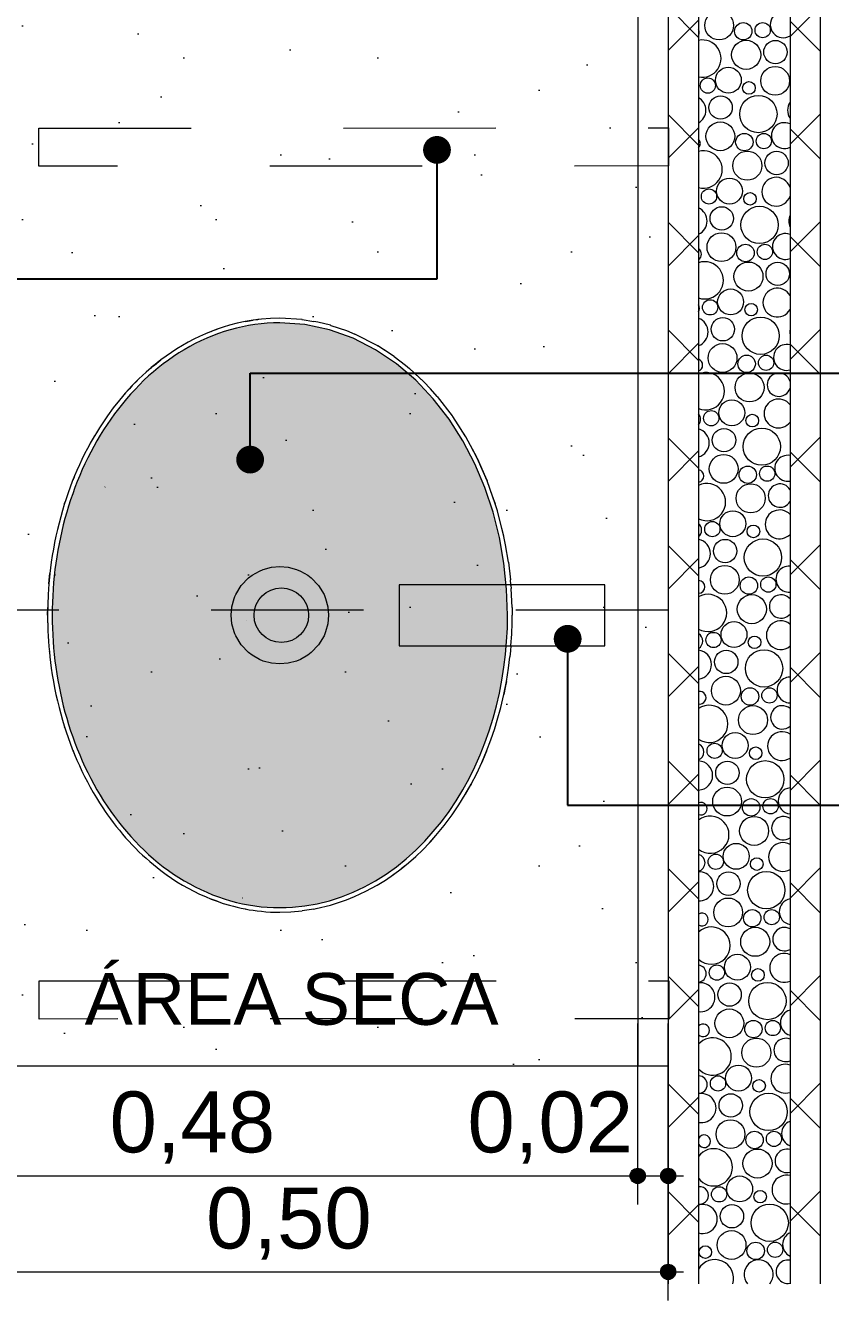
# Model space of a CAD drawing. Header units: metres. Extents: x -1.1 to 45.1, y -1 to 1.8.
# Drawn here: x 11.733 to 12.262, y -0.992 to -0.155 of the extents above; entities that cross this region are included whole.
import ezdxf

# ---------------------------------------------------------------- set-up
doc = ezdxf.new("R2010")
doc.units = ezdxf.units.M
doc.header["$MEASUREMENT"] = 0
doc.linetypes.add('Dashed', pattern=[0.028, 0.018, -0.01])
for name, color, linetype, lineweight, true_color in [('0_Caneta_No__12', 7, 'Continuous', 0, 0x030303), ('COTAS DETALHAMENTO.EXEC_Caneta_No__27', 7, 'Continuous', 0, 0xbd2d17), ('COTAS DETALHAMENTO.EXEC_Caneta_No__97', 7, 'Continuous', 13, 0x6b6b6b), ('EIXO HIDRÁULICO - Executivo.EXEC_Caneta_No__167', 7, 'Continuous', 0, 0x0035d5), ('LOUCAS-METAIS.ARQ_Caneta_No__13', 7, 'Continuous', 0, 0xaaaaaa), ('LOUCAS-METAIS.ARQ_Caneta_No__16', 7, 'Continuous', 0, 0xc9c9c9), ('LOUCAS-METAIS.ARQ_Caneta_No__19', 7, 'Continuous', 0, 0xe9e9e9), ('LOUCAS-METAIS.ARQ_Caneta_No__96', 7, 'Continuous', 0, 0xb6b6b6), ('PAREDE CONSTRUIR_Caneta_No__96', 7, 'Continuous', 0, 0xb6b6b6)]:
    doc.layers.add(name, color=color, linetype=linetype, lineweight=lineweight, true_color=true_color)
doc.layers.add('COTAS DETALHAMENTO.EXEC', color=7, linetype='Continuous')
doc.layers.add('PAREDE CONSTRUIR_Caneta_No__241', color=7, linetype='Continuous', lineweight=13)
doc.layers.add('PAREDE CONSTRUIR_Caneta_No__83', color=84, linetype='Continuous', lineweight=0)
doc.styles.add('GENERATED_STYLE_1', font='arial.ttf')
doc.dimstyles.new('GENERATED_STYLE__18', dxfattribs={"dimtxt": 0.04, "dimasz": 0.019, "dimexe": 0.18, "dimexo": 0.1, "dimgap": 0, "dimtad": 1, "dimtih": 1, "dimtoh": 1, "dimzin": 0, "dimdsep": 46, "dimtxsty": 'GENERATED_STYLE_1', "dimblk": 'ARROWHEAD_11', "dimblk1": 'ARROWHEAD_11', "dimblk2": 'ARROWHEAD_11', "dimcen": 0.09, "dimclrd": 256, "dimclre": 256, "dimclrt": 256, "dimadec": 0, "dimazin": 0, "dimtfac": 1, "dimtdec": 4, "dimtmove": 0, "dimatfit": 3, "dimfxl": 0, "dimtolj": 1, "dimtzin": 0, "dimarcsym": 0})
doc.dimstyles.new('GENERATED_STYLE__20', dxfattribs={"dimtxt": 0.18, "dimasz": 0.03648, "dimexe": 0.18, "dimexo": 0.0625, "dimgap": 0, "dimtad": 0, "dimtih": 1, "dimtoh": 1, "dimdec": 4, "dimzin": 0, "dimdsep": 46, "dimcen": 0.09, "dimadec": 0, "dimazin": 0, "dimtfac": 1, "dimtdec": 4, "dimtmove": 0, "dimatfit": 3, "dimldrblk": 'ARROWHEAD_11', "dimfxl": 0, "dimtolj": 1, "dimtzin": 0, "dimarcsym": 0})
pattern_1 = [(45, (11.921883, 0.09067), (-0.0353553, 0.0353553), []), (135, (11.921883, 0.09067), (0.0353553, 0.0353553), [])]
pattern_2 = [(45, (11.92188, 0.29067), (-0.0636396, 0.0636396), [0, -0.06, 0, -0.09]), (110, (12.12188, 0.29067), (0.0845723, 0.030782), [0, -0.044, 0, -0.076])]

# ---------------------------------------------------------------- blocks, each defined once
blk = doc.blocks.new('*X79', base_point=(11.92188, 0.09067))
at = {"layer": 'PAREDE CONSTRUIR_Caneta_No__96', "color": 253, "linetype": 'Continuous', "lineweight": 0, "true_color": 0xb6b6b6}
for centre, radius in [((12.18854, -0.15459), 0.00946), ((12.20434, -0.15841), 0.00572), ((12.21711, -0.1577), 0.00501), ((12.20627, -0.17388), 0.00954), ((12.22548, -0.17211), 0.00767), ((12.19458, -0.19055), 0.00851), ((12.22528, -0.19099), 0.00946), ((12.18111, -0.1941), 0.00501), ((12.20806, -0.19564), 0.00414), ((12.18948, -0.20851), 0.00767), ((12.2143, -0.21277), 0.01224), ((12.18928, -0.22738), 0.00946), ((12.20508, -0.23121), 0.00572), ((12.21785, -0.2305), 0.00501), ((12.20702, -0.24667), 0.00954), ((12.22622, -0.24491), 0.00767), ((12.19532, -0.26335), 0.00851), ((12.18185, -0.2669), 0.00501), ((12.2088, -0.26843), 0.00414), ((12.19022, -0.28131), 0.00767), ((12.21504, -0.28557), 0.01224), ((12.19002, -0.30018), 0.00946), ((12.20582, -0.304), 0.00572), ((12.21859, -0.3033), 0.00501), ((12.20776, -0.31947), 0.00954), ((12.22696, -0.31771), 0.00767), ((12.18259, -0.33969), 0.00501), ((12.19606, -0.33615), 0.00851), ((12.20954, -0.34123), 0.00414), ((12.19096, -0.35411), 0.00767), ((12.21579, -0.35836), 0.01224), ((12.19076, -0.37298), 0.00946), ((12.20657, -0.3768), 0.00572), ((12.21933, -0.37609), 0.00501), ((12.2085, -0.39227), 0.00954), ((12.19681, -0.40895), 0.00851), ((12.18333, -0.41249), 0.00501), ((12.21028, -0.41403), 0.00414), ((12.19171, -0.42691), 0.00767), ((12.21653, -0.43116), 0.01224), ((12.1915, -0.44578), 0.00946), ((12.20731, -0.4496), 0.00572), ((12.22007, -0.44889), 0.00501), ((12.20924, -0.46507), 0.00954), ((12.19755, -0.48175), 0.00851), ((12.18407, -0.48529), 0.00501), ((12.21102, -0.48683), 0.00414), ((12.19245, -0.49971), 0.00767), ((12.21727, -0.50396), 0.01224), ((12.19224, -0.51858), 0.00946), ((12.20805, -0.5224), 0.00572), ((12.22081, -0.52169), 0.00501), ((12.20998, -0.53787), 0.00954), ((12.19829, -0.55454), 0.00851), ((12.18481, -0.55809), 0.00501), ((12.21176, -0.55963), 0.00414), ((12.19319, -0.5725), 0.00767), ((12.21801, -0.57676), 0.01224), ((12.19298, -0.59138), 0.00946), ((12.20879, -0.5952), 0.00572), ((12.22156, -0.59449), 0.00501), ((12.21072, -0.61067), 0.00954), ((12.19903, -0.62734), 0.00851), ((12.18556, -0.63089), 0.00501), ((12.21251, -0.63243), 0.00414), ((12.19393, -0.6453), 0.00767), ((12.21875, -0.64956), 0.01224), ((12.19373, -0.66418), 0.00946), ((12.20953, -0.668), 0.00572), ((12.2223, -0.66729), 0.00501), ((12.21146, -0.68347), 0.00954), ((12.19977, -0.70014), 0.00851), ((12.1863, -0.70369), 0.00501), ((12.21325, -0.70523), 0.00414), ((12.19467, -0.7181), 0.00767), ((12.21949, -0.72236), 0.01224), ((12.19447, -0.73697), 0.00946), ((12.21027, -0.7408), 0.00572), ((12.22304, -0.74009), 0.00501), ((12.21221, -0.75626), 0.00954), ((12.20051, -0.77294), 0.00851), ((12.18704, -0.77649), 0.00501), ((12.21399, -0.77802), 0.00414), ((12.19541, -0.7909), 0.00767), ((12.22023, -0.79515), 0.01224), ((12.19521, -0.80977), 0.00946), ((12.21102, -0.81359), 0.00572), ((12.22378, -0.81288), 0.00501), ((12.21295, -0.82906), 0.00954), ((12.18778, -0.84928), 0.00501), ((12.20126, -0.84574), 0.00851), ((12.21473, -0.85082), 0.00414), ((12.19615, -0.8637), 0.00767), ((12.22098, -0.86795), 0.01224), ((12.19595, -0.88257), 0.00946), ((12.21176, -0.88639), 0.00572), ((12.22452, -0.88568), 0.00501), ((12.21369, -0.90186), 0.00954), ((12.202, -0.91854), 0.00851), ((12.18852, -0.92208), 0.00501), ((12.21547, -0.92362), 0.00414), ((12.1969, -0.9365), 0.00767), ((12.22172, -0.94075), 0.01224), ((12.19669, -0.95537), 0.00946), ((12.2125, -0.95919), 0.00572), ((12.22526, -0.95848), 0.00501), ((12.17947, -0.96002), 0.00414)]:
    blk.add_circle(centre, radius, dxfattribs=at)
for centre, radius, start, end in [((12.23058, -0.15415), 0.00851, 58.31975, 301.68025), ((12.17131, -0.15924), 0.00414, 334.62531, 25.37469), ((12.17756, -0.17637), 0.01224, 258.16944, 101.83056), ((12.17027, -0.21028), 0.00954, 300.04503, 59.95497), ((12.24302, -0.21028), 0.00954, 146.58896, 213.41104), ((12.23132, -0.22695), 0.00851, 64.02074, 295.97926), ((12.17206, -0.23204), 0.00414, 316.40296, 43.59704), ((12.1783, -0.24917), 0.01224, 254.59813, 105.40187), ((12.22602, -0.26378), 0.00946, 17.32463, 342.67537), ((12.17102, -0.28307), 0.00954, 295.02176, 64.97824), ((12.24376, -0.28307), 0.00954, 155.84753, 204.15247), ((12.23206, -0.29975), 0.00851, 69.45681, 290.54319), ((12.1728, -0.30483), 0.00414, 303.01717, 56.98283), ((12.17904, -0.32196), 0.01224, 250.96432, 109.03568), ((12.22676, -0.33658), 0.00946, 28.80524, 331.19476), ((12.16982, -0.3404), 0.00572, 336.07734, 23.92266), ((12.17176, -0.35587), 0.00954, 290.19671, 69.80329), ((12.2445, -0.35587), 0.00954, 171.96297, 188.03703), ((12.23281, -0.37255), 0.00851, 74.70548, 285.29452), ((12.17354, -0.37763), 0.00414, 291.44286, 68.55714), ((12.17979, -0.39476), 0.01224, 247.24905, 112.75095), ((12.22771, -0.39051), 0.00767, 16.74851, 343.25149), ((12.2275, -0.40938), 0.00946, 37.0707, 322.9293), ((12.17057, -0.4132), 0.00572, 321.6656, 38.3344), ((12.1725, -0.42867), 0.00954, 285.51712, 74.48288), ((12.23355, -0.44535), 0.00851, 79.8254, 280.1746), ((12.17428, -0.45043), 0.00414, 280.73436, 79.26564), ((12.18053, -0.46756), 0.01224, 243.42969, 116.57031), ((12.22845, -0.46331), 0.00767, 30.58063, 329.41937), ((12.22824, -0.48218), 0.00946, 43.98497, 316.01503), ((12.17131, -0.486), 0.00572, 310.89802, 49.10198), ((12.17324, -0.50147), 0.00954, 280.94159, 79.05841), ((12.23429, -0.51814), 0.00851, 84.86425, 275.13575), ((12.17502, -0.52323), 0.00414, 270.39756, 89.60244), ((12.18127, -0.54036), 0.01224, 239.47827, 120.52173), ((12.22919, -0.53611), 0.00767, 40.15975, 319.84025), ((12.22898, -0.55498), 0.00946, 50.12224, 309.87776), ((12.17205, -0.5588), 0.00572, 301.66994, 58.33006), ((12.17398, -0.57427), 0.00954, 276.43582, 83.56418), ((12.23503, -0.59094), 0.00851, 89.86344, 270.13656), ((12.17576, -0.59603), 0.00414, 260.07386, 99.92614), ((12.18201, -0.61316), 0.01224, 235.35887, 124.64113), ((12.22993, -0.6089), 0.00767, 48.1191, 311.8809), ((12.22973, -0.62778), 0.00946, 55.75162, 304.24838), ((12.17279, -0.6316), 0.00572, 293.28692, 66.71308), ((12.17472, -0.64707), 0.00954, 271.96976, 88.03024), ((12.23577, -0.66374), 0.00851, 94.8616, 265.1384), ((12.17651, -0.66883), 0.00414, 249.40894, 110.59106), ((12.18275, -0.68596), 0.01224, 231.02333, 128.97667), ((12.23067, -0.6817), 0.00767, 55.18562, 304.81438), ((12.23047, -0.70057), 0.00946, 61.0261, 298.9739), ((12.17353, -0.7044), 0.00572, 285.40536, 74.59464), ((12.17546, -0.71986), 0.00954, 267.51568, 92.48432), ((12.23651, -0.73654), 0.00851, 99.89724, 260.10276), ((12.17725, -0.74162), 0.00414, 237.92609, 122.07391), ((12.18349, -0.75876), 0.01224, 226.40366, 133.59634), ((12.23141, -0.7545), 0.00767, 61.68916, 298.31084), ((12.23121, -0.77337), 0.00946, 66.04363, 293.95637), ((12.17427, -0.77719), 0.00572, 277.81395, 82.18605), ((12.17621, -0.79266), 0.00954, 263.04648, 96.95352), ((12.23726, -0.80934), 0.00851, 105.01157, 254.98843), ((12.17799, -0.81442), 0.00414, 224.73823, 135.26177), ((12.18423, -0.83155), 0.01224, 221.39726, 138.60274), ((12.23215, -0.8273), 0.00767, 67.81552, 292.18448), ((12.23195, -0.84617), 0.00946, 70.87254, 289.12746), ((12.17502, -0.84999), 0.00572, 270.3591, 89.6409), ((12.17695, -0.86546), 0.00954, 258.53425, 101.46575), ((12.238, -0.88214), 0.00851, 110.2518, 249.7482), ((12.17873, -0.88722), 0.00414, 207.17106, 152.82894), ((12.18498, -0.90435), 0.01224, 215.83444, 144.16556), ((12.2329, -0.9001), 0.00767, 73.68457, 286.31543), ((12.23269, -0.91897), 0.00946, 75.56388, 284.43612), ((12.17576, -0.92279), 0.00572, 262.91036, 97.08964), ((12.17769, -0.93826), 0.00954, 253.94856, 106.05144), ((12.23874, -0.95494), 0.00851, 115.67584, 244.32416), ((12.18572, -0.97715), 0.01224, 342.62387, 150.6079), ((12.21443, -0.97466), 0.00954, 319.88479, 220.11521), ((12.23364, -0.9729), 0.00767, 79.38199, 280.61801)]:
    blk.add_arc(centre, radius, start, end, dxfattribs=at)
blk = doc.blocks.new('*D84', base_point=(11.92188, 0.09067))
at = {"layer": 'COTAS DETALHAMENTO.EXEC_Caneta_No__27', "linetype": 'Continuous', "lineweight": 0, "true_color": 0xbd2d17}
for points in [[(11.65005, -0.90997), (11.65043, -0.91188), (11.65152, -0.91351), (11.65314, -0.91459), (11.65505, -0.91497), (11.65696, -0.91459), (11.65859, -0.91351), (11.65967, -0.91188), (11.66005, -0.90997), (11.65967, -0.90806), (11.65859, -0.90644), (11.65696, -0.90535), (11.65505, -0.90497), (11.65314, -0.90535), (11.65152, -0.90644), (11.65043, -0.90806)], [(12.13005, -0.90997), (12.13043, -0.91188), (12.13152, -0.91351), (12.13314, -0.91459), (12.13505, -0.91497), (12.13696, -0.91459), (12.13859, -0.91351), (12.13967, -0.91188), (12.14005, -0.90997), (12.13967, -0.90806), (12.13859, -0.90644), (12.13696, -0.90535), (12.13505, -0.90497), (12.13314, -0.90535), (12.13152, -0.90644), (12.13043, -0.90806)]]:
    blk.add_hatch(color=22, dxfattribs=at).paths.add_polyline_path(points)
at = {"layer": 'COTAS DETALHAMENTO.EXEC_Caneta_No__27', "color": 22, "linetype": 'Continuous', "lineweight": 0, "true_color": 0xbd2d17}
for p, q in [((11.65505, -0.90497), (11.65505, -0.80997)), ((12.13505, -0.90497), (12.13505, -0.80997)), ((11.64505, -0.90997), (11.65005, -0.90997)), ((11.66005, -0.90997), (12.13005, -0.90997)), ((11.65505, -0.92872), (11.65505, -0.91497)), ((12.13505, -0.92872), (12.13505, -0.91497))]:
    blk.add_line(p, q, dxfattribs=at)
for centre in [(11.65505, -0.90997), (12.13505, -0.90997)]:
    blk.add_circle(centre, 0.005, dxfattribs=at)
at = {"layer": 'COTAS DETALHAMENTO.EXEC_Caneta_No__27', "color": 22, "lineweight": 0, "true_color": 0xbd2d17, "char_height": 0.04, "attachment_point": 7, "style": 'GENERATED_STYLE_1'}
for s, insert in [('\\A1;{\\pql;\\fArial|b0|i0|c0|p0;\\W1.000000;0,48}', (11.78828, -0.90197)), ('\\A1;{\\pql;\\fArial|b0|i0|c0|p0;\\W1.000000;0,02}', (12.02328, -0.90197))]:
    blk.add_mtext(s, dxfattribs=dict(at, insert=insert))
blk = doc.blocks.new('ARROWHEAD_11')
at = {"color": 0, "linetype": 'Continuous', "lineweight": 0}
blk.add_line((0, 0), (-1, 0), dxfattribs=at)
at = {"color": 0, "linetype": 'Continuous', "lineweight": 0, "const_width": 0.25, "flags": 128}
blk.add_lwpolyline([(-0.125, 0, 1), (0.125, 0, 1)], format="xyb", close=True, dxfattribs=at)
blk = doc.blocks.new('*D85', base_point=(11.92188, 0.09067))
at = {"layer": 'COTAS DETALHAMENTO.EXEC_Caneta_No__27', "linetype": 'Continuous', "lineweight": 0, "true_color": 0xbd2d17}
for points in [[(12.13005, -0.90997), (12.13043, -0.91188), (12.13152, -0.91351), (12.13314, -0.91459), (12.13505, -0.91497), (12.13696, -0.91459), (12.13859, -0.91351), (12.13967, -0.91188), (12.14005, -0.90997), (12.13967, -0.90806), (12.13859, -0.90644), (12.13696, -0.90535), (12.13505, -0.90497), (12.13314, -0.90535), (12.13152, -0.90644), (12.13043, -0.90806)], [(12.15005, -0.90997), (12.15043, -0.91188), (12.15152, -0.91351), (12.15314, -0.91459), (12.15505, -0.91497), (12.15696, -0.91459), (12.15859, -0.91351), (12.15967, -0.91188), (12.16005, -0.90997), (12.15967, -0.90806), (12.15859, -0.90644), (12.15696, -0.90535), (12.15505, -0.90497), (12.15314, -0.90535), (12.15152, -0.90644), (12.15043, -0.90806)]]:
    blk.add_hatch(color=22, dxfattribs=at).paths.add_polyline_path(points)
at = {"layer": 'COTAS DETALHAMENTO.EXEC_Caneta_No__27', "color": 22, "linetype": 'Continuous', "lineweight": 0, "true_color": 0xbd2d17}
for p, q in [((12.13505, -0.90497), (12.13505, -0.80997)), ((12.15505, -0.90497), (12.15505, -0.80997)), ((12.14005, -0.90997), (12.15005, -0.90997)), ((12.16005, -0.90997), (12.16505, -0.90997)), ((12.13505, -0.92872), (12.13505, -0.91497)), ((12.15505, -0.92872), (12.15505, -0.91497))]:
    blk.add_line(p, q, dxfattribs=at)
for centre in [(12.13505, -0.90997), (12.15505, -0.90997)]:
    blk.add_circle(centre, 0.005, dxfattribs=at)
blk = doc.blocks.new('*D86', base_point=(11.92188, 0.09067))
at = {"layer": 'COTAS DETALHAMENTO.EXEC_Caneta_No__27', "linetype": 'Continuous', "lineweight": 0, "true_color": 0xbd2d17}
for points in [[(11.65005, -0.97303), (11.65043, -0.97494), (11.65152, -0.97656), (11.65314, -0.97765), (11.65505, -0.97803), (11.65696, -0.97765), (11.65859, -0.97656), (11.65967, -0.97494), (11.66005, -0.97303), (11.65967, -0.97111), (11.65859, -0.96949), (11.65696, -0.96841), (11.65505, -0.96803), (11.65314, -0.96841), (11.65152, -0.96949), (11.65043, -0.97111)], [(12.15005, -0.97303), (12.15043, -0.97494), (12.15152, -0.97656), (12.15314, -0.97765), (12.15505, -0.97803), (12.15696, -0.97765), (12.15859, -0.97656), (12.15967, -0.97494), (12.16005, -0.97303), (12.15967, -0.97111), (12.15859, -0.96949), (12.15696, -0.96841), (12.15505, -0.96803), (12.15314, -0.96841), (12.15152, -0.96949), (12.15043, -0.97111)]]:
    blk.add_hatch(color=22, dxfattribs=at).paths.add_polyline_path(points)
at = {"layer": 'COTAS DETALHAMENTO.EXEC_Caneta_No__27', "color": 22, "linetype": 'Continuous', "lineweight": 0, "true_color": 0xbd2d17}
for p, q in [((11.65505, -0.96803), (11.65505, -0.87303)), ((12.15505, -0.96803), (12.15505, -0.87303)), ((11.64505, -0.97303), (11.65005, -0.97303)), ((11.65505, -0.99178), (11.65505, -0.97803)), ((11.66005, -0.97303), (12.15005, -0.97303)), ((12.15505, -0.99178), (12.15505, -0.97803)), ((12.16005, -0.97303), (12.16505, -0.97303))]:
    blk.add_line(p, q, dxfattribs=at)
for centre in [(11.65505, -0.97303), (12.15505, -0.97303)]:
    blk.add_circle(centre, 0.005, dxfattribs=at)
at = {"layer": 'COTAS DETALHAMENTO.EXEC_Caneta_No__27', "color": 22, "lineweight": 0, "true_color": 0xbd2d17, "insert": (11.85167, -0.96503), "char_height": 0.04, "attachment_point": 7, "style": 'GENERATED_STYLE_1'}
blk.add_mtext('\\A1;{\\pql;\\fArial|b0|i0|c0|p0;\\W1.000000;0,50}', dxfattribs=at)

msp = doc.modelspace()

# ---------------------------------------------------------------- hatches: boundary and pattern name
at = {"layer": 'LOUCAS-METAIS.ARQ_Caneta_No__16', "linetype": 'Continuous', "lineweight": 0, "true_color": 0xc9c9c9}
h = msp.add_hatch(dxfattribs=at)
h.set_pattern_fill('Haie_OD_LEGENDA_0007', color=9, style=0, pattern_type=2)
h.set_pattern_definition(pattern_2)
h.paths.add_polyline_path([(11.65505, 0.94215), (11.65505, -0.83785), (12.13505, -0.83785), (12.13505, 0.94215)])
h = msp.add_hatch(dxfattribs=at)
h.set_pattern_fill('Haie_OD_LEGENDA_0007', color=9, style=0, pattern_type=2)
h.set_pattern_definition(pattern_2)
h.paths.add_polyline_path([(12.13505, 0.94215), (12.13505, -0.83785), (12.15505, -0.83785), (12.15505, 0.94215)])
at = {"layer": 'LOUCAS-METAIS.ARQ_Caneta_No__19', "linetype": 'Continuous', "lineweight": 0, "true_color": 0x747474}
msp.add_hatch(color=8, dxfattribs=at).paths.add_polyline_path([(11.93265, -0.72928), (11.94049, -0.72677), (11.94817, -0.72373), (11.95564, -0.72021), (11.96289, -0.71622), (11.9699, -0.71178), (11.97665, -0.70694), (11.98313, -0.7017), (11.98933, -0.69611), (11.99524, -0.69018), (12.00084, -0.68395), (12.00615, -0.67743), (12.01115, -0.67065), (12.01584, -0.66364), (12.02023, -0.6564), (12.0243, -0.64897), (12.02807, -0.64137), (12.03153, -0.6336), (12.03469, -0.62569), (12.03753, -0.61765), (12.04008, -0.60949), (12.04232, -0.60124), (12.04426, -0.59291), (12.04589, -0.5845), (12.04723, -0.57604), (12.04827, -0.56753), (12.04901, -0.55899), (12.04946, -0.55043), (12.04961, -0.54185), (12.04901, -0.52472), (12.04723, -0.50767), (12.04426, -0.4908), (12.04008, -0.47421), (12.03469, -0.45802), (12.02807, -0.44234), (12.02023, -0.4273), (12.01115, -0.41305), (12.00084, -0.39976), (11.98933, -0.3876), (11.97665, -0.37677), (11.96289, -0.36749), (11.94817, -0.35997), (11.93264, -0.35442), (11.91656, -0.35101), (11.90011, -0.34985), (11.89599, -0.34993), (11.89186, -0.35014), (11.88774, -0.35051), (11.88365, -0.35101), (11.87959, -0.35166), (11.87555, -0.35244), (11.87154, -0.35336), (11.86757, -0.35442), (11.86362, -0.35562), (11.85972, -0.35694), (11.85586, -0.35839), (11.85205, -0.35997), (11.84828, -0.36168), (11.84457, -0.3635), (11.84092, -0.36544), (11.83732, -0.36749), (11.83379, -0.36965), (11.83031, -0.37193), (11.8269, -0.3743), (11.82356, -0.37677), (11.82028, -0.37934), (11.81708, -0.38201), (11.81394, -0.38476), (11.81088, -0.3876), (11.80789, -0.39052), (11.80498, -0.39353), (11.80213, -0.39661), (11.79937, -0.39976), (11.79668, -0.40299), (11.79406, -0.40628), (11.79152, -0.40964), (11.78906, -0.41306), (11.78668, -0.41654), (11.78437, -0.42007), (11.78214, -0.42366), (11.77998, -0.42731), (11.77791, -0.431), (11.77591, -0.43473), (11.77398, -0.43852), (11.77214, -0.44234), (11.77037, -0.44621), (11.76868, -0.45011), (11.76706, -0.45405), (11.76553, -0.45802), (11.76406, -0.46203), (11.76268, -0.46606), (11.76137, -0.47013), (11.76013, -0.47422), (11.75898, -0.47833), (11.75789, -0.48247), (11.75689, -0.48662), (11.75596, -0.4908), (11.7551, -0.49499), (11.75432, -0.4992), (11.75361, -0.50343), (11.75298, -0.50767), (11.75242, -0.51192), (11.75194, -0.51618), (11.75153, -0.52045), (11.7512, -0.52472), (11.75094, -0.529), (11.75075, -0.53328), (11.75064, -0.53756), (11.75061, -0.54185), (11.75062, -0.54401), (11.75064, -0.54615), (11.75075, -0.55044), (11.75094, -0.55472), (11.7512, -0.559), (11.75153, -0.56327), (11.75194, -0.56754), (11.75242, -0.5718), (11.75298, -0.57605), (11.75361, -0.58029), (11.75432, -0.58451), (11.7551, -0.58872), (11.75596, -0.59292), (11.75689, -0.59709), (11.7579, -0.60125), (11.75898, -0.60539), (11.76014, -0.6095), (11.76137, -0.61359), (11.76268, -0.61765), (11.76407, -0.62169), (11.76553, -0.62569), (11.76707, -0.62966), (11.76868, -0.6336), (11.77037, -0.63751), (11.77214, -0.64137), (11.77399, -0.6452), (11.77591, -0.64898), (11.77791, -0.65272), (11.77999, -0.65641), (11.78214, -0.66005), (11.78437, -0.66364), (11.78668, -0.66718), (11.78907, -0.67066), (11.79153, -0.67408), (11.79407, -0.67743), (11.79668, -0.68073), (11.79937, -0.68395), (11.80214, -0.68711), (11.80498, -0.69019), (11.8079, -0.69319), (11.81089, -0.69611), (11.81395, -0.69895), (11.81709, -0.70171), (11.82029, -0.70437), (11.82357, -0.70694), (11.82691, -0.70941), (11.83032, -0.71179), (11.83379, -0.71406), (11.83733, -0.71622), (11.84093, -0.71827), (11.84458, -0.72021), (11.84829, -0.72203), (11.85205, -0.72374), (11.85587, -0.72532), (11.85973, -0.72677), (11.86363, -0.72809), (11.86758, -0.72929), (11.87155, -0.73035), (11.87556, -0.73127), (11.8796, -0.73205), (11.88366, -0.7327), (11.88774, -0.7332), (11.89186, -0.73356), (11.89599, -0.73378), (11.90011, -0.73385), (11.90422, -0.73378), (11.90836, -0.73356), (11.91656, -0.7327), (11.92466, -0.73127)])
at = {"layer": 'PAREDE CONSTRUIR_Caneta_No__83', "linetype": 'Continuous', "lineweight": 0}
h = msp.add_hatch(dxfattribs=at)
h.set_pattern_fill('Placomur_0007', color=84, style=0, pattern_type=2)
h.set_pattern_definition(pattern_1)
h.paths.add_polyline_path([(12.17505, 0.96215), (12.15505, 0.96215), (12.15505, -0.98081), (12.17505, -0.98081)])
h = msp.add_hatch(dxfattribs=at)
h.set_pattern_fill('Placomur_0007', color=84, style=0, pattern_type=2)
h.set_pattern_definition(pattern_1)
h.paths.add_polyline_path([(12.25505, 0.96215), (12.23505, 0.96215), (12.23505, -0.98081), (12.25505, -0.98081)])

# ---------------------------------------------------------------- linework, layer by layer
at = {"layer": 'COTAS DETALHAMENTO.EXEC_Caneta_No__97', "color": 251, "linetype": 'Dashed', "lineweight": 13, "true_color": 0x6b6b6b, "flags": 128}
for points in [[(11.74192, -0.22202), (12.15525, -0.22188), (12.15526, -0.24688), (11.74193, -0.24702)], [(11.74211, -0.78196), (12.15543, -0.78182), (12.15544, -0.80682), (11.74211, -0.80696)]]:
    msp.add_lwpolyline(points, close=True, dxfattribs=at)
at = {"layer": 'EIXO HIDRÁULICO - Executivo.EXEC_Caneta_No__167', "color": 162, "linetype": 'Dashed', "lineweight": 0, "true_color": 0x0035d5}
msp.add_line((12.15505, -0.53856), (11.58872, -0.53856), dxfattribs=at)
at = {"layer": 'LOUCAS-METAIS.ARQ_Caneta_No__13', "color": 253, "linetype": 'Continuous', "lineweight": 0, "true_color": 0xaaaaaa, "flags": 128}
for points in [[(12.13505, 0.94215), (12.13505, -0.83785)], [(12.15505, 0.94215), (12.15505, -0.83785)], [(12.13505, -0.83785), (11.65505, -0.83785)], [(12.15505, -0.83785), (12.13505, -0.83785)]]:
    msp.add_lwpolyline(points, dxfattribs=at)
at = {"layer": 'LOUCAS-METAIS.ARQ_Caneta_No__96', "color": 253, "linetype": 'Continuous', "lineweight": 0, "true_color": 0xb6b6b6}
for p, q in [((11.86698, -0.35147), (11.86296, -0.35268)), ((11.87215, -0.35013), (11.86698, -0.35147)), ((11.87737, -0.34901), (11.87215, -0.35013)), ((11.88264, -0.34813), (11.87737, -0.34901)), ((11.87784, -0.34893), (11.87737, -0.34901)), ((11.87784, -0.34893), (11.88264, -0.34813)), ((11.88365, -0.35101), (11.87959, -0.35166)), ((11.88795, -0.34747), (11.88264, -0.34813)), ((11.88774, -0.35051), (11.88365, -0.35101)), ((11.88467, -0.34787), (11.88562, -0.34773)), ((11.88607, -0.3477), (11.88562, -0.34773)), ((11.89186, -0.35014), (11.88774, -0.35051)), ((11.89404, -0.34701), (11.88795, -0.34747)), ((11.89599, -0.34993), (11.89186, -0.35014)), ((11.90011, -0.34685), (11.89404, -0.34701)), ((11.90011, -0.34985), (11.89599, -0.34993)), ((11.91469, -0.34774), (11.90011, -0.34685)), ((11.91656, -0.35101), (11.90011, -0.34985)), ((11.9146, -0.34773), (11.91465, -0.34774)), ((11.91469, -0.34774), (11.92237, -0.34893)), ((11.93264, -0.35442), (11.91656, -0.35101)), ((11.92511, -0.34947), (11.92237, -0.34893)), ((11.93324, -0.35147), (11.92511, -0.34947)), ((11.93346, -0.35154), (11.93324, -0.35147)), ((11.93346, -0.35154), (11.94385, -0.35498)), ((11.84735, -0.3588), (11.84357, -0.36065)), ((11.85118, -0.35708), (11.84735, -0.3588)), ((11.85506, -0.35549), (11.85118, -0.35708)), ((11.85586, -0.35839), (11.85205, -0.35997)), ((11.85899, -0.35402), (11.85506, -0.35549)), ((11.85506, -0.35549), (11.85636, -0.35498)), ((11.85972, -0.35694), (11.85586, -0.35839)), ((11.85636, -0.35498), (11.85899, -0.35402)), ((11.86296, -0.35268), (11.85899, -0.35402)), ((11.86362, -0.35562), (11.85972, -0.35694)), ((11.86757, -0.35442), (11.86362, -0.35562)), ((11.87154, -0.35336), (11.86757, -0.35442)), ((11.87555, -0.35244), (11.87154, -0.35336)), ((11.87959, -0.35166), (11.87555, -0.35244)), ((11.94817, -0.35997), (11.93264, -0.35442)), ((11.94385, -0.35498), (11.94934, -0.35722)), ((11.94903, -0.35708), (11.94911, -0.35712)), ((11.96403, -0.36468), (11.94934, -0.35722)), ((11.96441, -0.36491), (11.94934, -0.35722)), ((11.83253, -0.3669), (11.82894, -0.36923)), ((11.83618, -0.36468), (11.83253, -0.3669)), ((11.83732, -0.36749), (11.83379, -0.36965)), ((11.83984, -0.36261), (11.83618, -0.36468)), ((11.84092, -0.36544), (11.83732, -0.36749)), ((11.84357, -0.36065), (11.83984, -0.36261)), ((11.84457, -0.3635), (11.84092, -0.36544)), ((11.84828, -0.36168), (11.84457, -0.3635)), ((11.85205, -0.35997), (11.84828, -0.36168)), ((11.96289, -0.36749), (11.94817, -0.35997)), ((11.97665, -0.37677), (11.96289, -0.36749)), ((11.96403, -0.36468), (11.96441, -0.36491)), ((11.97512, -0.37191), (11.96441, -0.36491)), ((11.97459, -0.37153), (11.9686, -0.36765)), ((11.82197, -0.37421), (11.81702, -0.37814)), ((11.81772, -0.37756), (11.82197, -0.37421)), ((11.82542, -0.37167), (11.82197, -0.37421)), ((11.8269, -0.3743), (11.82356, -0.37677)), ((11.82894, -0.36923), (11.82542, -0.37167)), ((11.83031, -0.37193), (11.8269, -0.3743)), ((11.83379, -0.36965), (11.83031, -0.37193)), ((11.97459, -0.37153), (11.97489, -0.37176)), ((11.97512, -0.37191), (11.98249, -0.37756)), ((11.81223, -0.38227), (11.8076, -0.3866)), ((11.81394, -0.38476), (11.81088, -0.3876)), ((11.81702, -0.37814), (11.81223, -0.38227)), ((11.81708, -0.38201), (11.81394, -0.38476)), ((11.81565, -0.37929), (11.81514, -0.37976)), ((11.81669, -0.37842), (11.81565, -0.37929)), ((11.81702, -0.37814), (11.81772, -0.37756)), ((11.82028, -0.37934), (11.81708, -0.38201)), ((11.82356, -0.37677), (11.82028, -0.37934)), ((11.98933, -0.3876), (11.97665, -0.37677)), ((11.98249, -0.37756), (11.98521, -0.37984)), ((11.98466, -0.37938), (11.98456, -0.37929)), ((11.99464, -0.38861), (11.98521, -0.37984)), ((11.9939, -0.38786), (11.98911, -0.38347)), ((11.80313, -0.39111), (11.79883, -0.39581)), ((11.80127, -0.39311), (11.79883, -0.39581)), ((11.80313, -0.39111), (11.80127, -0.39311)), ((11.8076, -0.3866), (11.80313, -0.39111)), ((11.80789, -0.39052), (11.80498, -0.39353)), ((11.80507, -0.38915), (11.80632, -0.38786)), ((11.80668, -0.38752), (11.80632, -0.38786)), ((11.81088, -0.3876), (11.80789, -0.39052)), ((12.00084, -0.39976), (11.98933, -0.3876)), ((11.9939, -0.38786), (11.99438, -0.38837)), ((11.99895, -0.39311), (11.99464, -0.38861)), ((12.00339, -0.39813), (11.99895, -0.39311)), ((11.7947, -0.40066), (11.79075, -0.40567)), ((11.79883, -0.39581), (11.7947, -0.40066)), ((11.79937, -0.39976), (11.79668, -0.40299)), ((11.79726, -0.39765), (11.79764, -0.39717)), ((11.79836, -0.39636), (11.79764, -0.39717)), ((11.80213, -0.39661), (11.79937, -0.39976)), ((11.80498, -0.39353), (11.80213, -0.39661)), ((12.01115, -0.41305), (12.00084, -0.39976)), ((12.00257, -0.39717), (12.00278, -0.39744)), ((12.00339, -0.39813), (12.01325, -0.41083)), ((11.79075, -0.40567), (11.78696, -0.41083)), ((11.79152, -0.40964), (11.78906, -0.41306)), ((11.79406, -0.40628), (11.79152, -0.40964)), ((11.79668, -0.40299), (11.79406, -0.40628)), ((11.78382, -0.41541), (11.78167, -0.41872)), ((11.78696, -0.41083), (11.78382, -0.41541)), ((11.78668, -0.41654), (11.78437, -0.42007)), ((11.78906, -0.41306), (11.78668, -0.41654)), ((12.02023, -0.4273), (12.01115, -0.41305)), ((12.01325, -0.41083), (12.0136, -0.41133)), ((12.0222, -0.42472), (12.0136, -0.41133)), ((12.02186, -0.42415), (12.01762, -0.41758)), ((11.77757, -0.42548), (11.77562, -0.42893)), ((11.77959, -0.42208), (11.77757, -0.42548)), ((11.77811, -0.42457), (11.77835, -0.42415)), ((11.77849, -0.42394), (11.77835, -0.42415)), ((11.78167, -0.41872), (11.77959, -0.42208)), ((11.78214, -0.42366), (11.77998, -0.42731)), ((11.78437, -0.42007), (11.78214, -0.42366)), ((12.02186, -0.42415), (12.02209, -0.42455)), ((12.02534, -0.4303), (12.0222, -0.42472)), ((11.77374, -0.43241), (11.77192, -0.43593)), ((11.77562, -0.42893), (11.77374, -0.43241)), ((11.77487, -0.4303), (11.77374, -0.43241)), ((11.77591, -0.43473), (11.77398, -0.43852)), ((11.77562, -0.42893), (11.77487, -0.4303)), ((11.77791, -0.431), (11.77591, -0.43473)), ((11.77998, -0.42731), (11.77791, -0.431)), ((12.02807, -0.44234), (12.02023, -0.4273)), ((12.0294, -0.43817), (12.02534, -0.4303)), ((12.02971, -0.43881), (12.02534, -0.4303)), ((11.76848, -0.4431), (11.76686, -0.44673)), ((11.77017, -0.4395), (11.76848, -0.4431)), ((11.77192, -0.43593), (11.77017, -0.4395)), ((11.77214, -0.44234), (11.77037, -0.44621)), ((11.77081, -0.43817), (11.77072, -0.43838)), ((11.77103, -0.43776), (11.77081, -0.43817)), ((11.77398, -0.43852), (11.77214, -0.44234)), ((12.03469, -0.45802), (12.02807, -0.44234)), ((12.02951, -0.43842), (12.0294, -0.43817)), ((12.02971, -0.43881), (12.0352, -0.45113)), ((12.03616, -0.4535), (12.02971, -0.43881)), ((11.76531, -0.45039), (11.76382, -0.45409)), ((11.76501, -0.45113), (11.76434, -0.45279)), ((11.76531, -0.45039), (11.76501, -0.45113)), ((11.76686, -0.44673), (11.76531, -0.45039)), ((11.76868, -0.45011), (11.76706, -0.45405)), ((11.77037, -0.44621), (11.76868, -0.45011)), ((12.0352, -0.45113), (12.03616, -0.4535)), ((11.7624, -0.45782), (11.76104, -0.46157)), ((11.76382, -0.45409), (11.7624, -0.45782)), ((11.76553, -0.45802), (11.76406, -0.46203)), ((11.76434, -0.45279), (11.76428, -0.45294)), ((11.76706, -0.45405), (11.76553, -0.45802)), ((11.78526, -0.45785), (11.78537, -0.45759)), ((12.04008, -0.47421), (12.03469, -0.45802)), ((12.0359, -0.45286), (12.03588, -0.45279)), ((12.04153, -0.46866), (12.03616, -0.4535)), ((11.75975, -0.46535), (11.75853, -0.46915)), ((11.75878, -0.46838), (11.75893, -0.46789)), ((11.75901, -0.46767), (11.75893, -0.46789)), ((11.76104, -0.46157), (11.75975, -0.46535)), ((11.76268, -0.46606), (11.76137, -0.47013)), ((11.76406, -0.46203), (11.76268, -0.46606)), ((12.04129, -0.46789), (12.03865, -0.46053)), ((12.04129, -0.46789), (12.04147, -0.4685)), ((12.04296, -0.47337), (12.04153, -0.46866)), ((11.75618, -0.47716), (11.75508, -0.48137)), ((11.75737, -0.47298), (11.75618, -0.47716)), ((11.75853, -0.46915), (11.75737, -0.47298)), ((11.76013, -0.47422), (11.75898, -0.47833)), ((11.76137, -0.47013), (11.76013, -0.47422)), ((12.04426, -0.4908), (12.04008, -0.47421)), ((12.04284, -0.47298), (12.04296, -0.47337)), ((12.04717, -0.49006), (12.04296, -0.47337)), ((11.75508, -0.48137), (11.75404, -0.48561)), ((11.75789, -0.48247), (11.75689, -0.48662)), ((11.75898, -0.47833), (11.75789, -0.48247)), ((12.04712, -0.48986), (12.04585, -0.48483)), ((11.75309, -0.48986), (11.75221, -0.49413)), ((11.75404, -0.48561), (11.75309, -0.48986)), ((11.75596, -0.4908), (11.7551, -0.49499)), ((11.75689, -0.48662), (11.75596, -0.4908)), ((12.04723, -0.50767), (12.04426, -0.4908)), ((12.04712, -0.48986), (12.04715, -0.49)), ((12.04828, -0.49556), (12.04717, -0.49006)), ((11.75141, -0.49842), (11.75069, -0.50272)), ((11.75221, -0.49413), (11.75141, -0.49842)), ((11.75194, -0.49556), (11.75141, -0.49842)), ((11.75221, -0.49413), (11.75194, -0.49556)), ((11.75432, -0.4992), (11.75361, -0.50343)), ((11.7551, -0.49499), (11.75432, -0.4992)), ((12.05017, -0.50703), (12.04828, -0.49556)), ((11.75004, -0.50703), (11.7491, -0.51451)), ((11.75069, -0.50272), (11.75004, -0.50703)), ((11.75298, -0.50767), (11.75242, -0.51192)), ((11.75361, -0.50343), (11.75298, -0.50767)), ((11.88922, -0.51176), (11.8946, -0.51033)), ((11.8946, -0.51033), (11.90011, -0.50985)), ((11.90011, -0.50985), (11.90561, -0.51033)), ((11.90561, -0.51033), (11.91099, -0.51176)), ((12.04901, -0.52472), (12.04723, -0.50767)), ((12.05017, -0.50703), (12.05153, -0.5186)), ((11.7491, -0.51451), (11.74845, -0.52133)), ((11.74845, -0.52133), (11.74869, -0.5186)), ((11.74869, -0.5186), (11.7491, -0.51451)), ((11.75194, -0.51618), (11.75153, -0.52045)), ((11.75242, -0.51192), (11.75194, -0.51618)), ((11.87475, -0.52233), (11.8796, -0.51729)), ((11.8796, -0.51729), (11.88181, -0.5156)), ((11.88181, -0.5156), (11.88665, -0.51282)), ((11.88665, -0.51282), (11.88922, -0.51176)), ((11.91099, -0.51176), (11.91356, -0.51282)), ((11.91356, -0.51282), (11.9184, -0.5156)), ((11.9184, -0.5156), (11.92062, -0.51729)), ((11.92062, -0.51729), (11.92546, -0.52233)), ((12.05181, -0.52186), (12.05153, -0.5186)), ((11.74845, -0.52133), (11.74798, -0.52815)), ((11.7484, -0.52186), (11.74839, -0.52216)), ((11.74843, -0.52156), (11.7484, -0.52186)), ((11.7512, -0.52472), (11.75094, -0.529)), ((11.75153, -0.52045), (11.7512, -0.52472)), ((11.87112, -0.5283), (11.87475, -0.52233)), ((11.92546, -0.52233), (11.92909, -0.5283)), ((12.04517, -0.52524), (12.04516, -0.52514)), ((12.04961, -0.54185), (12.04901, -0.52472)), ((12.05184, -0.5224), (12.05181, -0.52186)), ((12.05184, -0.5224), (12.052, -0.5244)), ((12.05214, -0.52853), (12.052, -0.5244)), ((11.7477, -0.535), (11.74761, -0.54185)), ((11.74798, -0.52815), (11.7477, -0.535)), ((11.75075, -0.53328), (11.75064, -0.53756)), ((11.75094, -0.529), (11.75075, -0.53328)), ((11.8686, -0.53623), (11.87005, -0.53087)), ((11.87005, -0.53087), (11.87056, -0.52957)), ((11.87056, -0.52957), (11.87112, -0.5283)), ((11.92909, -0.5283), (11.92965, -0.52957)), ((11.92965, -0.52957), (11.93016, -0.53087)), ((11.93016, -0.53087), (11.93161, -0.53623)), ((12.05255, -0.53676), (12.05214, -0.52853)), ((11.74761, -0.54185), (11.74766, -0.53676)), ((11.74761, -0.54185), (11.74763, -0.54529)), ((11.74768, -0.53627), (11.74766, -0.53676)), ((11.75064, -0.53756), (11.75061, -0.54185)), ((11.75061, -0.54185), (11.75062, -0.54401)), ((11.75062, -0.54401), (11.75064, -0.54615)), ((11.86811, -0.54185), (11.8686, -0.53623)), ((11.8686, -0.54748), (11.86811, -0.54185)), ((11.87788, -0.5384), (11.87788, -0.53833)), ((11.93161, -0.53623), (11.93211, -0.54185)), ((11.93211, -0.54185), (11.93161, -0.54748)), ((12.04946, -0.55043), (12.04961, -0.54185)), ((12.05255, -0.53676), (12.05261, -0.54185)), ((12.05256, -0.54682), (12.05261, -0.54185)), ((11.74763, -0.54529), (11.7477, -0.54871)), ((11.74766, -0.54694), (11.74765, -0.54638)), ((11.74766, -0.54694), (11.74767, -0.54714)), ((11.7477, -0.54871), (11.74782, -0.55214)), ((11.74782, -0.55214), (11.74798, -0.55555)), ((11.75064, -0.54615), (11.75075, -0.55044)), ((11.75075, -0.55044), (11.75094, -0.55472)), ((11.87005, -0.55284), (11.8686, -0.54748)), ((11.87788, -0.54537), (11.87788, -0.54531)), ((11.93161, -0.54748), (11.93016, -0.55284)), ((12.04901, -0.55899), (12.04946, -0.55043)), ((12.0523, -0.55431), (12.05256, -0.54682)), ((12.05255, -0.54689), (12.05255, -0.54694)), ((12.05255, -0.54703), (12.05255, -0.54694)), ((11.74798, -0.55555), (11.74819, -0.55897)), ((11.74819, -0.55897), (11.74845, -0.56238)), ((11.75094, -0.55472), (11.7512, -0.559)), ((11.7512, -0.559), (11.75153, -0.56327)), ((11.87056, -0.55414), (11.87005, -0.55284)), ((11.87112, -0.55541), (11.87056, -0.55414)), ((11.87475, -0.56138), (11.87112, -0.55541)), ((11.92909, -0.55541), (11.92546, -0.56138)), ((11.92965, -0.55414), (11.92909, -0.55541)), ((11.93016, -0.55284), (11.92965, -0.55414)), ((12.04827, -0.56753), (12.04901, -0.55899)), ((12.05181, -0.56178), (12.0523, -0.55431)), ((11.7484, -0.56178), (11.7484, -0.56185)), ((11.7484, -0.56185), (11.74842, -0.562)), ((11.74845, -0.56238), (11.74875, -0.56579)), ((11.74869, -0.56511), (11.74875, -0.56579)), ((11.74875, -0.56579), (11.7491, -0.56919)), ((11.7491, -0.56919), (11.74954, -0.57294)), ((11.75153, -0.56327), (11.75194, -0.56754)), ((11.75194, -0.56754), (11.75242, -0.5718)), ((11.8796, -0.56642), (11.87475, -0.56138)), ((11.88181, -0.56811), (11.8796, -0.56642)), ((11.88665, -0.57089), (11.88181, -0.56811)), ((11.9184, -0.56811), (11.91356, -0.57089)), ((11.92062, -0.56642), (11.9184, -0.56811)), ((11.92546, -0.56138), (11.92062, -0.56642)), ((12.04723, -0.57604), (12.04827, -0.56753)), ((12.05017, -0.57667), (12.05111, -0.56924)), ((12.05153, -0.56511), (12.05111, -0.56924)), ((12.05181, -0.56178), (12.05153, -0.56511)), ((12.05181, -0.56183), (12.05181, -0.56178)), ((12.05181, -0.56185), (12.05181, -0.56184)), ((11.74954, -0.57294), (11.75004, -0.57667)), ((11.75004, -0.57667), (11.75069, -0.58099)), ((11.75242, -0.5718), (11.75298, -0.57605)), ((11.75298, -0.57605), (11.75361, -0.58029)), ((11.88922, -0.57195), (11.88665, -0.57089)), ((11.8946, -0.57337), (11.88922, -0.57195)), ((11.90011, -0.57385), (11.8946, -0.57337)), ((11.90561, -0.57337), (11.90011, -0.57385)), ((11.91099, -0.57195), (11.90561, -0.57337)), ((11.91356, -0.57089), (11.91099, -0.57195)), ((12.04589, -0.5845), (12.04723, -0.57604)), ((12.0488, -0.58529), (12.05017, -0.57667)), ((11.75069, -0.58099), (11.75141, -0.58529)), ((11.75141, -0.58529), (11.75194, -0.58815)), ((11.75141, -0.58529), (11.75221, -0.58958)), ((11.75361, -0.58029), (11.75432, -0.58451)), ((11.75432, -0.58451), (11.7551, -0.58872)), ((12.04426, -0.59291), (12.04589, -0.5845)), ((12.04712, -0.59385), (12.0488, -0.58529)), ((12.0488, -0.58529), (12.04828, -0.58815)), ((11.75194, -0.58815), (11.75221, -0.58958)), ((11.75221, -0.58958), (11.75309, -0.59385)), ((11.75309, -0.59385), (11.75404, -0.5981)), ((11.7551, -0.58872), (11.75596, -0.59292)), ((11.75596, -0.59292), (11.75689, -0.59709)), ((12.04232, -0.60124), (12.04426, -0.59291)), ((12.04514, -0.60233), (12.04712, -0.59385)), ((12.04828, -0.58815), (12.04712, -0.59385)), ((11.75404, -0.5981), (11.75508, -0.60233)), ((11.75508, -0.60233), (11.75618, -0.60654)), ((11.75689, -0.59709), (11.7579, -0.60125)), ((11.7579, -0.60125), (11.75898, -0.60539)), ((12.04008, -0.60949), (12.04232, -0.60124)), ((12.04284, -0.61073), (12.04514, -0.60233)), ((11.75618, -0.60654), (11.75737, -0.61073)), ((11.75737, -0.61073), (11.75853, -0.61456)), ((11.75898, -0.60539), (11.76014, -0.6095)), ((11.76014, -0.6095), (11.76137, -0.61359)), ((12.03753, -0.61765), (12.04008, -0.60949)), ((12.04119, -0.61611), (12.04284, -0.61073)), ((11.75853, -0.61456), (11.75975, -0.61836)), ((11.75893, -0.61582), (11.75878, -0.61535)), ((11.75893, -0.61582), (11.759, -0.61603)), ((11.75975, -0.61836), (11.76104, -0.62214)), ((11.76137, -0.61359), (11.76268, -0.61765)), ((11.76268, -0.61765), (11.76407, -0.62169)), ((12.03469, -0.62569), (12.03753, -0.61765)), ((12.03862, -0.62368), (12.04119, -0.61611)), ((12.04126, -0.6159), (12.04129, -0.61582)), ((11.76104, -0.62214), (11.7624, -0.62589)), ((11.7624, -0.62589), (11.76382, -0.62962)), ((11.76407, -0.62169), (11.76553, -0.62569)), ((11.76553, -0.62569), (11.76707, -0.62966)), ((12.03153, -0.6336), (12.03469, -0.62569)), ((12.03579, -0.63113), (12.03862, -0.62368)), ((11.76382, -0.62962), (11.76531, -0.63331)), ((11.76428, -0.63076), (11.76434, -0.63091)), ((11.76434, -0.63091), (11.76501, -0.63258)), ((11.76501, -0.63258), (11.76531, -0.63331)), ((11.76531, -0.63331), (11.76686, -0.63698)), ((11.76707, -0.62966), (11.76868, -0.6336)), ((11.76868, -0.6336), (11.77037, -0.63751)), ((12.02807, -0.64137), (12.03153, -0.6336)), ((12.03269, -0.63847), (12.03579, -0.63113)), ((12.0352, -0.63258), (12.03269, -0.63847)), ((12.03579, -0.63113), (12.0352, -0.63258)), ((12.03581, -0.63109), (12.03588, -0.63091)), ((12.03588, -0.63091), (12.03595, -0.63072)), ((11.76686, -0.63698), (11.76848, -0.64061)), ((11.76848, -0.64061), (11.77017, -0.64421)), ((11.77017, -0.64421), (11.77192, -0.64777)), ((11.77037, -0.63751), (11.77214, -0.64137)), ((11.77214, -0.64137), (11.77399, -0.6452)), ((12.0243, -0.64897), (12.02807, -0.64137)), ((12.02933, -0.64567), (12.03269, -0.63847)), ((11.77072, -0.64532), (11.77081, -0.64553)), ((11.77081, -0.64553), (11.77103, -0.64596)), ((11.77192, -0.64777), (11.77374, -0.6513)), ((11.77374, -0.6513), (11.77562, -0.65478)), ((11.77374, -0.6513), (11.77487, -0.65341)), ((11.77399, -0.6452), (11.77591, -0.64898)), ((11.77591, -0.64898), (11.77791, -0.65272)), ((11.77791, -0.65272), (11.77999, -0.65641)), ((12.02023, -0.6564), (12.0243, -0.64897)), ((12.02182, -0.65963), (12.02571, -0.65273)), ((12.02571, -0.65273), (12.02534, -0.65341)), ((12.02571, -0.65273), (12.02933, -0.64567)), ((12.02936, -0.64561), (12.0294, -0.64553)), ((12.0294, -0.64553), (12.02947, -0.64538)), ((11.77487, -0.65341), (11.77562, -0.65478)), ((11.77562, -0.65478), (11.77757, -0.65823)), ((11.77757, -0.65823), (11.77959, -0.66163)), ((11.77835, -0.65956), (11.77811, -0.65913)), ((11.77835, -0.65956), (11.77849, -0.65978)), ((11.77999, -0.65641), (11.78214, -0.66005)), ((11.78214, -0.66005), (11.78437, -0.66364)), ((12.01584, -0.66364), (12.02023, -0.6564)), ((12.01767, -0.66635), (12.02182, -0.65963)), ((12.02534, -0.65341), (12.02182, -0.65963)), ((12.02185, -0.65958), (12.02186, -0.65956)), ((11.77959, -0.66163), (11.78167, -0.66498)), ((11.78167, -0.66498), (11.78382, -0.6683)), ((11.78382, -0.6683), (11.78538, -0.6706)), ((11.78437, -0.66364), (11.78668, -0.66718)), ((11.78668, -0.66718), (11.78907, -0.67066)), ((12.01115, -0.67065), (12.01584, -0.66364)), ((12.01325, -0.67288), (12.01767, -0.66635)), ((11.78538, -0.6706), (11.78696, -0.67288)), ((11.78696, -0.67288), (11.78883, -0.67547)), ((11.78883, -0.67547), (11.79075, -0.67803)), ((11.78907, -0.67066), (11.79153, -0.67408)), ((11.79075, -0.67803), (11.7927, -0.68056)), ((11.79153, -0.67408), (11.79407, -0.67743)), ((11.79407, -0.67743), (11.79668, -0.68073)), ((12.00084, -0.68395), (12.00615, -0.67743)), ((12.00615, -0.67743), (12.01115, -0.67065)), ((12.00807, -0.67984), (12.01325, -0.67288)), ((11.7927, -0.68056), (11.7947, -0.68305)), ((11.7947, -0.68305), (11.79675, -0.68549)), ((11.79668, -0.68073), (11.79937, -0.68395)), ((11.79675, -0.68549), (11.79883, -0.6879)), ((11.79764, -0.68654), (11.79755, -0.68642)), ((11.79937, -0.68395), (11.80214, -0.68711)), ((11.99524, -0.69018), (12.00084, -0.68395)), ((12.00257, -0.68653), (12.00807, -0.67984)), ((11.79764, -0.68654), (11.79801, -0.68696)), ((11.79883, -0.6879), (11.80096, -0.69027)), ((11.80096, -0.69027), (11.80313, -0.69259)), ((11.80127, -0.6906), (11.80096, -0.69027)), ((11.80214, -0.68711), (11.80498, -0.69019)), ((11.80313, -0.69259), (11.80535, -0.69487)), ((11.80498, -0.69019), (11.8079, -0.69319)), ((11.8079, -0.69319), (11.81089, -0.69611)), ((11.98933, -0.69611), (11.99524, -0.69018)), ((11.9939, -0.69584), (11.99832, -0.69127)), ((11.99832, -0.69127), (12.00257, -0.68653)), ((11.99832, -0.69127), (11.99895, -0.6906)), ((11.99895, -0.6906), (12.00257, -0.68653)), ((12.00258, -0.68652), (12.00257, -0.68654)), ((11.80535, -0.69487), (11.8076, -0.69711)), ((11.80632, -0.69585), (11.80611, -0.69563)), ((11.80632, -0.69585), (11.80645, -0.69597)), ((11.8076, -0.69711), (11.80989, -0.6993)), ((11.80989, -0.6993), (11.81223, -0.70144)), ((11.81089, -0.69611), (11.81395, -0.69895)), ((11.81223, -0.70144), (11.81461, -0.70353)), ((11.81395, -0.69895), (11.81709, -0.70171)), ((11.81709, -0.70171), (11.82029, -0.70437)), ((11.97665, -0.70694), (11.98313, -0.7017)), ((11.98313, -0.7017), (11.98933, -0.69611)), ((11.98456, -0.70442), (11.98931, -0.70023)), ((11.98931, -0.70023), (11.9939, -0.69584)), ((11.81461, -0.70353), (11.81702, -0.70557)), ((11.81559, -0.70436), (11.81565, -0.70442)), ((11.81565, -0.70442), (11.81613, -0.70482)), ((11.81702, -0.70557), (11.81948, -0.70756)), ((11.81772, -0.70615), (11.81702, -0.70557)), ((11.81948, -0.70756), (11.82197, -0.7095)), ((11.82029, -0.70437), (11.82357, -0.70694)), ((11.82197, -0.7095), (11.82542, -0.71204)), ((11.82357, -0.70694), (11.82691, -0.70941)), ((11.82691, -0.70941), (11.83032, -0.71179)), ((11.9699, -0.71178), (11.97665, -0.70694)), ((11.9746, -0.71217), (11.97966, -0.7084)), ((11.97966, -0.7084), (11.98456, -0.70442)), ((11.98249, -0.70615), (11.97966, -0.7084)), ((11.98456, -0.70442), (11.98249, -0.70615)), ((11.82542, -0.71204), (11.82894, -0.71448)), ((11.82562, -0.71218), (11.8256, -0.71216)), ((11.82562, -0.71218), (11.82565, -0.7122)), ((11.82894, -0.71448), (11.83253, -0.71681)), ((11.83032, -0.71179), (11.83379, -0.71406)), ((11.83253, -0.71681), (11.83618, -0.71903)), ((11.83379, -0.71406), (11.83733, -0.71622)), ((11.83618, -0.71903), (11.83984, -0.7211)), ((11.83733, -0.71622), (11.84093, -0.71827)), ((11.84093, -0.71827), (11.84458, -0.72021)), ((11.95564, -0.72021), (11.96289, -0.71622)), ((11.95664, -0.72306), (11.96403, -0.71903)), ((11.96289, -0.71622), (11.9699, -0.71178)), ((11.96403, -0.71903), (11.96939, -0.71572)), ((11.96939, -0.71572), (11.9746, -0.71217)), ((11.97457, -0.71219), (11.97459, -0.71218)), ((11.97462, -0.71216), (11.97459, -0.71218)), ((11.83984, -0.7211), (11.84357, -0.72306)), ((11.84357, -0.72306), (11.84735, -0.7249)), ((11.84458, -0.72021), (11.84829, -0.72203)), ((11.84735, -0.7249), (11.85118, -0.72662)), ((11.84829, -0.72203), (11.85205, -0.72374)), ((11.85118, -0.72662), (11.85506, -0.72822)), ((11.85205, -0.72374), (11.85587, -0.72532)), ((11.85636, -0.72873), (11.85506, -0.72822)), ((11.85506, -0.72822), (11.85899, -0.72969)), ((11.85587, -0.72532), (11.85973, -0.72677)), ((11.85973, -0.72677), (11.86363, -0.72809)), ((11.86363, -0.72809), (11.86758, -0.72929)), ((11.87553, -0.7273), (11.87585, -0.72737)), ((11.93265, -0.72928), (11.94049, -0.72677)), ((11.94049, -0.72677), (11.94817, -0.72373)), ((11.94385, -0.72873), (11.94903, -0.72662)), ((11.94817, -0.72373), (11.95564, -0.72021)), ((11.94903, -0.72662), (11.95664, -0.72306)), ((11.85899, -0.72969), (11.85636, -0.72873)), ((11.85899, -0.72969), (11.86296, -0.73103)), ((11.86296, -0.73103), (11.86698, -0.73224)), ((11.86698, -0.73224), (11.86956, -0.73293)), ((11.86758, -0.72929), (11.87155, -0.73035)), ((11.86956, -0.73293), (11.87215, -0.73358)), ((11.87155, -0.73035), (11.87556, -0.73127)), ((11.87215, -0.73358), (11.87475, -0.73416)), ((11.87475, -0.73416), (11.87737, -0.73469)), ((11.87556, -0.73127), (11.8796, -0.73205)), ((11.87737, -0.73469), (11.88, -0.73517)), ((11.87737, -0.73469), (11.87784, -0.73478)), ((11.8796, -0.73205), (11.88366, -0.7327)), ((11.88, -0.73517), (11.88264, -0.73558)), ((11.88264, -0.73558), (11.88529, -0.73594)), ((11.88366, -0.7327), (11.88774, -0.7332)), ((11.88529, -0.73594), (11.88795, -0.73624)), ((11.88562, -0.73598), (11.88554, -0.73597)), ((11.88568, -0.73598), (11.88562, -0.73598)), ((11.88774, -0.7332), (11.89186, -0.73356)), ((11.88795, -0.73624), (11.89099, -0.73651)), ((11.89099, -0.73651), (11.89404, -0.7367)), ((11.89186, -0.73356), (11.89599, -0.73378)), ((11.89599, -0.73378), (11.90011, -0.73385)), ((11.90011, -0.73385), (11.90422, -0.73378)), ((11.90011, -0.73685), (11.90738, -0.73663)), ((11.90422, -0.73378), (11.90836, -0.73356)), ((11.90738, -0.73663), (11.91465, -0.73597)), ((11.90836, -0.73356), (11.91656, -0.7327)), ((11.9146, -0.73598), (11.91455, -0.73598)), ((11.91462, -0.73598), (11.9146, -0.73598)), ((11.92237, -0.73478), (11.91465, -0.73597)), ((11.91656, -0.7327), (11.92466, -0.73127)), ((11.92237, -0.73478), (11.92402, -0.73446)), ((11.92402, -0.73446), (11.93324, -0.73224)), ((11.92466, -0.73127), (11.93265, -0.72928)), ((11.93324, -0.73224), (11.94122, -0.72969)), ((11.94122, -0.72969), (11.94385, -0.72873)), ((11.89404, -0.7367), (11.89708, -0.73681)), ((11.89708, -0.73681), (11.90011, -0.73685))]:
    msp.add_line(p, q, dxfattribs=at)
msp.add_lwpolyline([(11.97842, -0.52185), (11.97842, -0.56185), (12.11342, -0.56185), (12.11342, -0.52185)], close=True, dxfattribs=at)
msp.add_circle((11.90108, -0.54185), 0.01791, dxfattribs=at)
at = {"layer": 'PAREDE CONSTRUIR_Caneta_No__241', "color": 7, "linetype": 'Continuous', "lineweight": 13}
for p, q in [((12.17505, 0.96215), (12.17505, -0.98081)), ((12.23505, 0.96215), (12.23505, -0.98081))]:
    msp.add_line(p, q, dxfattribs=at)
for points in [[(12.15505, 0.96215), (12.15505, -0.98081)], [(12.25505, -0.98081), (12.25505, 0.96215)]]:
    msp.add_lwpolyline(points, dxfattribs=at)

# ---------------------------------------------------------------- block references
at = {"layer": 'PAREDE CONSTRUIR_Caneta_No__96', "color": 253, "linetype": 'Continuous', "lineweight": 0, "true_color": 0xb6b6b6}
msp.add_blockref('*X79', (11.92188, 0.09067), dxfattribs=at)

# ---------------------------------------------------------------- texts
at = {"layer": '0_Caneta_No__12', "color": 18, "linetype": 'Continuous', "lineweight": 0, "true_color": 0x030303, "insert": (11.90781, -0.81126), "char_height": 0.034, "attachment_point": 8, "style": 'GENERATED_STYLE_1'}
msp.add_mtext('\\A1;{\\pqc;\\fArial|b0|i0|c0|p0;\\W1.000000;ÁREA \\fArial|b0|i0|c0|p0;\\W1.000000;SECA}', dxfattribs=at)

# ---------------------------------------------------------------- dimensions: what is measured, and where the dimension line sits
at = {"layer": 'COTAS DETALHAMENTO.EXEC', "color": 22, "linetype": 'Continuous', "lineweight": 0, "true_color": 0xbd2d17}
for base, p1, p2, picture, middle in [((12.13505, -0.90997), (11.65505, -0.83785), (12.13505, -0.79287), '*D84', (11.84007, -0.88197)), ((12.15505, -0.90997), (12.13505, -0.79287), (12.15505, -0.83785), '*D85', (12.07507, -0.88197)), ((12.15505, -0.97303), (11.65505, -0.83785), (12.15505, -0.83785), '*D86', (11.90345, -0.94503))]:
    dim = msp.add_linear_dim(base=base, p1=p1, p2=p2, dimstyle='GENERATED_STYLE__18', dxfattribs=at)
    dim.commit()
    dim.dimension.update_dxf_attribs({"geometry": picture, "text_midpoint": middle, "dimtype": 160})

# ---------------------------------------------------------------- leaders
at = {"layer": 'COTAS DETALHAMENTO.EXEC_Caneta_No__27', "color": 22, "linetype": 'Continuous', "lineweight": 0, "true_color": 0xbd2d17, "annotation_type": 0, "has_hookline": 1}
for points, hookline_direction, text_width in [([(12.00326, -0.23632), (12.00326, -0.32127), (11.31826, -0.32084)], 1, 0.42435), ([(11.88057, -0.43967), (11.88057, -0.38294), (12.43116, -0.38294)], 0, 0.39744), ([(12.08906, -0.55733), (12.08906, -0.66655), (12.43461, -0.66655)], 0, 0.52255)]:
    msp.add_leader(points, dimstyle='GENERATED_STYLE__20', dxfattribs=dict(at, hookline_direction=hookline_direction, text_width=text_width))

doc.saveas('drawing.dxf')
